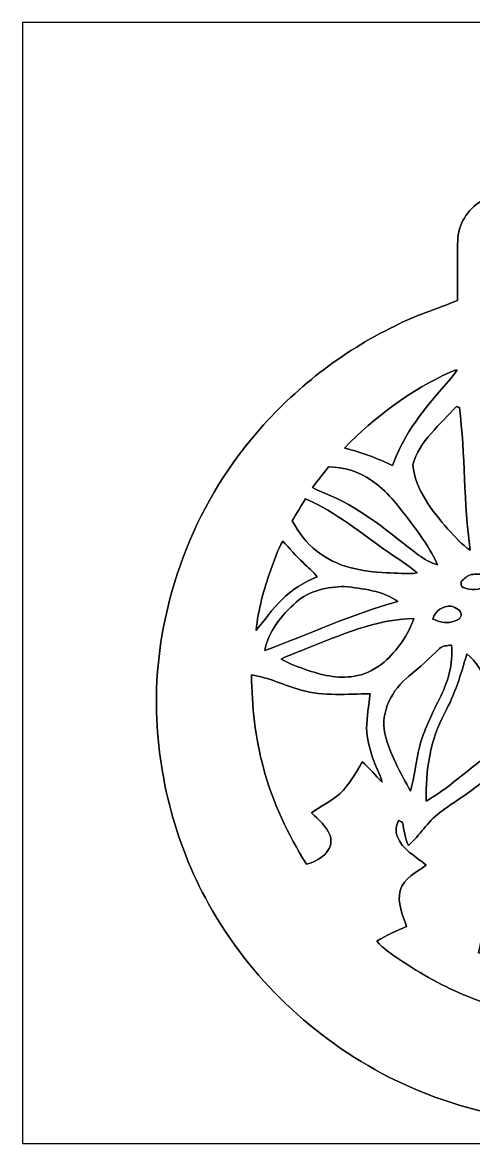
# Model space of a CAD drawing. Header units: centimetres. Extents: x -16.8 to 16.8, y -16.7 to 16.7.
# Drawn here: x -16.77 to -3.35, y -16.67 to 16.67 of the extents above; entities that cross this region are included whole.
import ezdxf

# ---------------------------------------------------------------- set-up
doc = ezdxf.new("R2010")
doc.units = ezdxf.units.CM
doc.header["$MEASUREMENT"] = 0
doc.layers.add('Layer 1', color=7, linetype='Continuous')

msp = doc.modelspace()

# ---------------------------------------------------------------- linework, layer by layer
at = {"layer": 'Layer 1', "color": 7}
for points, knots in [([(-16.77458, 16.66875), (-16.77458, 16.66875), (16.77458, 16.66875), (16.77458, 16.66875), (16.77458, 16.66875), (16.77458, 16.66875), (16.77458, -16.66875), (16.77458, -16.66875), (16.77458, -16.66875), (16.77458, -16.66875), (-16.77458, -16.66875), (-16.77458, -16.66875), (-16.77458, -16.66875), (-16.77458, -16.66875), (-16.77458, 16.66875), (-16.77458, 16.66875), (-16.77458, 16.66875), (-16.77458, 16.66875), (-16.77458, 16.66875), (-16.77458, 16.66875)], [0, 0, 0, 0, 0.16666667, 0.16666667, 0.16666667, 0.16666667, 0.33333333, 0.33333333, 0.33333333, 0.33333333, 0.5, 0.5, 0.5, 0.5, 0.66666667, 0.66666667, 0.66666667, 0.66666667, 1, 1, 1, 1]), ([(-0.34819, 15.66086), (-0.79304, 15.53281), (-1.08268, 15.12252), (-1.29364, 14.73553), (-1.29364, 14.73553), (-1.77694, 13.75269), (-1.89689, 12.64426), (-1.97132, 11.56582), (-1.97132, 11.56582), (-2.36467, 11.54642), (-2.78483, 11.58028), (-3.12914, 11.35098), (-3.12914, 11.35098), (-3.53378, 11.10862), (-3.8167, 10.65354), (-3.82094, 10.17729), (-3.82094, 10.17729), (-3.84316, 9.58674), (-3.82376, 8.99548), (-3.82517, 8.40458), (-3.82517, 8.40458), (-4.44782, 8.14529), (-5.09834, 7.95267), (-5.69807, 7.6387), (-5.69807, 7.6387), (-7.27287, 6.87881), (-8.6801, 5.78203), (-9.81357, 4.4517), (-9.81357, 4.4517), (-11.69353, 2.27965), (-12.75468, -0.57044), (-12.78961, -3.43958), (-12.78961, -3.43958), (-12.79208, -5.56084), (-12.27032, -7.68738), (-11.23315, -9.54088), (-11.23315, -9.54088), (-10.01854, -11.74609), (-8.10648, -13.5449), (-5.87022, -14.69002), (-5.87022, -14.69002), (-4.05059, -15.59913), (-2.02071, -16.10536), (0.01764, -16.07256), (0.01764, -16.07256), (2.37031, -16.08561), (4.72017, -15.43121), (6.731, -14.21095), (6.731, -14.21095), (8.73407, -12.9981), (10.39707, -11.21939), (11.45364, -9.12812), (11.45364, -9.12812), (12.52044, -7.0418), (12.9727, -4.64079), (12.71623, -2.31034), (12.71623, -2.31034), (12.49751, -0.10619), (11.66495, 2.03447), (10.33286, 3.80506), (10.33286, 3.80506), (8.93233, 5.67408), (7.01675, 7.16174), (4.84046, 8.01723), (4.84046, 8.01723), (4.50603, 8.15657), (4.15607, 8.25571), (3.82623, 8.40528), (3.82623, 8.40528), (3.80859, 9.08897), (3.8802, 9.77971), (3.78425, 10.45845), (3.78425, 10.45845), (3.63961, 11.18059), (2.87972, 11.64026), (2.16853, 11.56264), (2.16853, 11.56264), (1.94204, 11.48186), (1.90394, 11.72139), (1.88595, 11.86991), (1.88595, 11.86991), (1.78682, 12.91802), (1.58926, 13.99081), (1.04034, 14.90486), (1.04034, 14.90486), (0.75706, 15.37441), (0.24201, 15.83055), (-0.34819, 15.66086)], [0, 0, 0, 0, 0.04347826, 0.04347826, 0.04347826, 0.04347826, 0.08695652, 0.08695652, 0.08695652, 0.08695652, 0.13043478, 0.13043478, 0.13043478, 0.13043478, 0.17391304, 0.17391304, 0.17391304, 0.17391304, 0.2173913, 0.2173913, 0.2173913, 0.2173913, 0.26086957, 0.26086957, 0.26086957, 0.26086957, 0.30434783, 0.30434783, 0.30434783, 0.30434783, 0.34782609, 0.34782609, 0.34782609, 0.34782609, 0.39130435, 0.39130435, 0.39130435, 0.39130435, 0.43478261, 0.43478261, 0.43478261, 0.43478261, 0.47826087, 0.47826087, 0.47826087, 0.47826087, 0.52173913, 0.52173913, 0.52173913, 0.52173913, 0.56521739, 0.56521739, 0.56521739, 0.56521739, 0.60869565, 0.60869565, 0.60869565, 0.60869565, 0.65217391, 0.65217391, 0.65217391, 0.65217391, 0.69565217, 0.69565217, 0.69565217, 0.69565217, 0.73913043, 0.73913043, 0.73913043, 0.73913043, 0.7826087, 0.7826087, 0.7826087, 0.7826087, 0.82608696, 0.82608696, 0.82608696, 0.82608696, 0.86956522, 0.86956522, 0.86956522, 0.86956522, 0.91304348, 0.91304348, 0.91304348, 0.91304348, 1, 1, 1, 1]), ([(-4.04918, 6.27098), (-3.98074, 6.30026), (-3.90948, 6.32037), (-3.83787, 6.34048), (-3.83787, 6.34048), (-3.99133, 6.10094), (-4.19276, 5.89774), (-4.37833, 5.6836), (-4.37833, 5.6836), (-4.94065, 5.02391), (-5.47617, 4.31518), (-5.76509, 3.48933), (-5.76509, 3.48933), (-6.21947, 3.71757), (-6.69713, 3.88796), (-7.19032, 4.01179), (-7.19032, 4.01179), (-6.29073, 4.94665), (-5.22781, 5.72594), (-4.04918, 6.27098)], [0, 0, 0, 0, 0.16666667, 0.16666667, 0.16666667, 0.16666667, 0.33333333, 0.33333333, 0.33333333, 0.33333333, 0.5, 0.5, 0.5, 0.5, 0.66666667, 0.66666667, 0.66666667, 0.66666667, 1, 1, 1, 1]), ([(-5.16114, 3.50908), (-4.9657, 4.23298), (-4.33705, 4.70535), (-3.86362, 5.24581), (-3.86362, 5.24581), (-3.8414, 5.23946), (-3.79659, 5.22676), (-3.77437, 5.22076), (-3.77437, 5.22076), (-3.58881, 3.81071), (-3.65337, 2.38019), (-3.44805, 0.97226), (-3.44805, 0.97226), (-3.70558, 1.13983), (-3.90278, 1.38218), (-4.11198, 1.60302), (-4.11198, 1.60302), (-4.58999, 2.14912), (-5.07824, 2.76331), (-5.16114, 3.50908)], [0, 0, 0, 0, 0.16666667, 0.16666667, 0.16666667, 0.16666667, 0.33333333, 0.33333333, 0.33333333, 0.33333333, 0.5, 0.5, 0.5, 0.5, 0.66666667, 0.66666667, 0.66666667, 0.66666667, 1, 1, 1, 1]), ([(-7.6641, 3.45017), (-7.21466, 3.45158), (-6.76522, 3.3207), (-6.40045, 3.0547), (-6.40045, 3.0547), (-5.93019, 2.75414), (-5.59788, 2.29764), (-5.26168, 1.86337), (-5.26168, 1.86337), (-4.95547, 1.44286), (-4.63127, 1.02658), (-4.42489, 0.54469), (-4.42489, 0.54469), (-4.63268, 0.59619), (-4.81542, 0.71367), (-4.99075, 0.83185), (-4.99075, 0.83185), (-5.82507, 1.4665), (-6.62869, 2.17664), (-7.60095, 2.59503), (-7.60095, 2.59503), (-7.78122, 2.67723), (-7.96819, 2.74461), (-8.14317, 2.8381), (-8.14317, 2.8381), (-7.99077, 3.048), (-7.82814, 3.24979), (-7.6641, 3.45017)], [0, 0, 0, 0, 0.125, 0.125, 0.125, 0.125, 0.25, 0.25, 0.25, 0.25, 0.375, 0.375, 0.375, 0.375, 0.5, 0.5, 0.5, 0.5, 0.625, 0.625, 0.625, 0.625, 0.75, 0.75, 0.75, 0.75, 1, 1, 1, 1]), ([(-8.34708, 2.49978), (-7.43585, 2.11526), (-6.67949, 1.45838), (-5.87093, 0.90382), (-5.87093, 0.90382), (-5.59118, 0.70097), (-5.28285, 0.5334), (-5.02708, 0.2988), (-5.02708, 0.2988), (-5.33118, 0.25753), (-5.6388, 0.30163), (-5.94325, 0.30586), (-5.94325, 0.30586), (-6.66891, 0.3362), (-7.43726, 0.47308), (-8.0137, 0.94791), (-8.0137, 0.94791), (-8.3312, 1.17934), (-8.55557, 1.51059), (-8.7436, 1.85032), (-8.7436, 1.85032), (-8.61624, 2.06975), (-8.49348, 2.29235), (-8.34708, 2.49978)], [0, 0, 0, 0, 0.14285714, 0.14285714, 0.14285714, 0.14285714, 0.28571429, 0.28571429, 0.28571429, 0.28571429, 0.42857143, 0.42857143, 0.42857143, 0.42857143, 0.57142857, 0.57142857, 0.57142857, 0.57142857, 0.71428571, 0.71428571, 0.71428571, 0.71428571, 1, 1, 1, 1]), ([(-9.38706, 0.39511), (-9.27629, 0.68121), (-9.1881, 0.98002), (-9.02864, 1.2446), (-9.02864, 1.2446), (-8.82509, 1.03399), (-8.64235, 0.80328), (-8.42539, 0.60572), (-8.42539, 0.60572), (-8.28358, 0.46778), (-8.12518, 0.34466), (-8.00241, 0.18803), (-8.00241, 0.18803), (-8.3947, 0.02928), (-8.75912, -0.20073), (-9.05969, -0.50059), (-9.05969, -0.50059), (-9.34791, -0.77294), (-9.56557, -1.10702), (-9.82028, -1.40935), (-9.82028, -1.40935), (-9.76207, -0.79058), (-9.58815, -0.19015), (-9.38706, 0.39511)], [0, 0, 0, 0, 0.14285714, 0.14285714, 0.14285714, 0.14285714, 0.28571429, 0.28571429, 0.28571429, 0.28571429, 0.42857143, 0.42857143, 0.42857143, 0.42857143, 0.57142857, 0.57142857, 0.57142857, 0.57142857, 0.71428571, 0.71428571, 0.71428571, 0.71428571, 1, 1, 1, 1]), ([(-3.42441, 0.24871), (-3.29318, 0.26106), (-3.12208, 0.29986), (-3.01554, 0.19509), (-3.01554, 0.19509), (-2.93723, 0.13406), (-2.86526, 0.00917), (-2.96192, -0.07091), (-2.96192, -0.07091), (-3.15524, -0.2159), (-3.44311, -0.23601), (-3.65866, -0.12947), (-3.65866, -0.12947), (-3.73098, -0.10054), (-3.73133, -0.02117), (-3.71687, 0.0441), (-3.71687, 0.0441), (-3.63467, 0.12912), (-3.5433, 0.22013), (-3.42441, 0.24871)], [0, 0, 0, 0, 0.16666667, 0.16666667, 0.16666667, 0.16666667, 0.33333333, 0.33333333, 0.33333333, 0.33333333, 0.5, 0.5, 0.5, 0.5, 0.66666667, 0.66666667, 0.66666667, 0.66666667, 1, 1, 1, 1]), ([(-8.63388, -0.57326), (-8.24089, -0.22437), (-7.7029, -0.11007), (-7.19102, -0.10266), (-7.19102, -0.10266), (-6.65198, -0.16581), (-6.05861, -0.22719), (-5.60211, -0.55033), (-5.60211, -0.55033), (-6.96313, -0.91793), (-8.24089, -1.52294), (-9.56028, -2.00731), (-9.56028, -2.00731), (-9.45409, -1.42946), (-9.06039, -0.95568), (-8.63388, -0.57326)], [0, 0, 0, 0, 0.2, 0.2, 0.2, 0.2, 0.4, 0.4, 0.4, 0.4, 0.6, 0.6, 0.6, 0.6, 1, 1, 1, 1]), ([(-4.56636, -1.07139), (-4.49862, -0.83009), (-4.26085, -0.66569), (-4.00897, -0.69144), (-4.00897, -0.69144), (-3.89431, -0.73942), (-3.69923, -0.80716), (-3.72322, -0.96626), (-3.72322, -0.96626), (-3.74191, -1.09608), (-3.89784, -1.13101), (-4.00262, -1.15006), (-4.00262, -1.15006), (-4.19559, -1.22132), (-4.38679, -1.13453), (-4.56636, -1.07139)], [0, 0, 0, 0, 0.2, 0.2, 0.2, 0.2, 0.4, 0.4, 0.4, 0.4, 0.6, 0.6, 0.6, 0.6, 1, 1, 1, 1]), ([(-8.36789, -1.96779), (-7.32226, -1.55434), (-6.26851, -1.07915), (-5.1248, -1.05128), (-5.1248, -1.05128), (-5.29308, -1.55434), (-5.62293, -1.9939), (-6.00922, -2.35126), (-6.00922, -2.35126), (-6.24417, -2.53436), (-6.5091, -2.69663), (-6.80508, -2.75378), (-6.80508, -2.75378), (-7.29791, -2.8642), (-7.80697, -2.76119), (-8.27476, -2.59715), (-8.27476, -2.59715), (-8.54639, -2.5019), (-8.82438, -2.41476), (-9.07098, -2.26342), (-9.07098, -2.26342), (-8.84661, -2.14242), (-8.60284, -2.06516), (-8.36789, -1.96779)], [0, 0, 0, 0, 0.14285714, 0.14285714, 0.14285714, 0.14285714, 0.28571429, 0.28571429, 0.28571429, 0.28571429, 0.42857143, 0.42857143, 0.42857143, 0.42857143, 0.57142857, 0.57142857, 0.57142857, 0.57142857, 0.71428571, 0.71428571, 0.71428571, 0.71428571, 1, 1, 1, 1]), ([(-4.36421, -1.94804), (-4.27284, -1.8542), (-4.13173, -1.87008), (-4.01179, -1.84573), (-4.01179, -1.84573), (-3.94935, -2.41088), (-4.12044, -2.96298), (-4.37303, -3.46075), (-4.37303, -3.46075), (-4.60657, -3.91724), (-4.826, -4.38467), (-4.96394, -4.88033), (-4.96394, -4.88033), (-5.05989, -5.31424), (-5.1054, -5.75839), (-5.2264, -6.18772), (-5.2264, -6.18772), (-5.53014, -5.64197), (-5.84588, -5.0867), (-5.98876, -4.47322), (-5.98876, -4.47322), (-6.13093, -3.81635), (-5.77003, -3.17394), (-5.2765, -2.76719), (-5.2765, -2.76719), (-4.95371, -2.51566), (-4.65984, -2.23026), (-4.36421, -1.94804)], [0, 0, 0, 0, 0.125, 0.125, 0.125, 0.125, 0.25, 0.25, 0.25, 0.25, 0.375, 0.375, 0.375, 0.375, 0.5, 0.5, 0.5, 0.5, 0.625, 0.625, 0.625, 0.625, 0.75, 0.75, 0.75, 0.75, 1, 1, 1, 1]), ([(-3.55388, -2.10996), (-3.26461, -2.3301), (-3.08963, -2.65994), (-2.9658, -2.99438), (-2.9658, -2.99438), (-2.79647, -3.37714), (-2.74179, -3.80048), (-2.73897, -4.21605), (-2.73897, -4.21605), (-2.72591, -4.68207), (-2.9404, -5.15303), (-3.31999, -5.4296), (-3.31999, -5.4296), (-3.7906, -5.79332), (-4.24004, -6.19301), (-4.7625, -6.483), (-4.7625, -6.483), (-4.77873, -5.58765), (-4.64361, -4.66055), (-4.20934, -3.86539), (-4.20934, -3.86539), (-3.90984, -3.3147), (-3.72181, -2.7111), (-3.55388, -2.10996)], [0, 0, 0, 0, 0.14285714, 0.14285714, 0.14285714, 0.14285714, 0.28571429, 0.28571429, 0.28571429, 0.28571429, 0.42857143, 0.42857143, 0.42857143, 0.42857143, 0.57142857, 0.57142857, 0.57142857, 0.57142857, 0.71428571, 0.71428571, 0.71428571, 0.71428571, 1, 1, 1, 1]), ([(-9.95927, -2.73121), (-9.44598, -2.80952), (-8.97714, -3.04447), (-8.48219, -3.18805), (-8.48219, -3.18805), (-7.81368, -3.37573), (-7.11376, -3.2953), (-6.43008, -3.29741), (-6.43008, -3.29741), (-6.46465, -3.63855), (-6.53027, -3.97686), (-6.53486, -4.32047), (-6.53486, -4.32047), (-6.52709, -4.61927), (-6.44666, -4.90961), (-6.35529, -5.19218), (-6.35529, -5.19218), (-6.27839, -5.44124), (-6.1281, -5.66173), (-6.07342, -5.91891), (-6.07342, -5.91891), (-6.27909, -5.72911), (-6.44419, -5.4991), (-6.6615, -5.32201), (-6.6615, -5.32201), (-6.85835, -5.64938), (-7.04991, -5.98805), (-7.32014, -6.26181), (-7.32014, -6.26181), (-7.58261, -6.48688), (-7.89552, -6.64069), (-8.17668, -6.83895), (-8.17668, -6.83895), (-7.96184, -7.03227), (-7.72089, -7.23159), (-7.61965, -7.51205), (-7.61965, -7.51205), (-7.48065, -7.96678), (-7.95091, -8.26982), (-8.3252, -8.36471), (-8.3252, -8.36471), (-8.87166, -7.47324), (-9.33697, -6.52427), (-9.60049, -5.50862), (-9.60049, -5.50862), (-9.84603, -4.60516), (-9.94798, -3.66607), (-9.95927, -2.73121)], [0, 0, 0, 0, 0.07692308, 0.07692308, 0.07692308, 0.07692308, 0.15384615, 0.15384615, 0.15384615, 0.15384615, 0.23076923, 0.23076923, 0.23076923, 0.23076923, 0.30769231, 0.30769231, 0.30769231, 0.30769231, 0.38461538, 0.38461538, 0.38461538, 0.38461538, 0.46153846, 0.46153846, 0.46153846, 0.46153846, 0.53846154, 0.53846154, 0.53846154, 0.53846154, 0.61538462, 0.61538462, 0.61538462, 0.61538462, 0.69230769, 0.69230769, 0.69230769, 0.69230769, 0.76923077, 0.76923077, 0.76923077, 0.76923077, 0.84615385, 0.84615385, 0.84615385, 0.84615385, 1, 1, 1, 1]), ([(-2.54388, -5.25145), (-2.49308, -5.18619), (-2.40771, -5.0867), (-2.32586, -5.18478), (-2.32586, -5.18478), (-1.63336, -5.69948), (-0.90664, -6.16691), (-0.16616, -6.60894), (-0.16616, -6.60894), (-0.60219, -6.69996), (-1.00259, -6.47488), (-1.41746, -6.38457), (-1.41746, -6.38457), (-1.48026, -6.852), (-1.3522, -7.33884), (-1.51694, -7.79357), (-1.51694, -7.79357), (-1.58609, -7.95655), (-1.67111, -8.12976), (-1.82598, -8.22784), (-1.82598, -8.22784), (-2.13678, -8.43421), (-2.52871, -8.39541), (-2.88396, -8.40775), (-2.88396, -8.40775), (-2.95346, -8.90588), (-2.93053, -9.41176), (-2.99685, -9.91059), (-2.99685, -9.91059), (-3.02754, -10.27994), (-3.13514, -10.63625), (-3.20111, -10.99961), (-3.20111, -10.99961), (-2.59398, -10.99961), (-1.98296, -10.79182), (-1.37866, -10.93399), (-1.37866, -10.93399), (-0.96591, -11.00561), (-0.59408, -11.21092), (-0.19332, -11.32522), (-0.19332, -11.32522), (-0.16157, -10.92659), (-0.18768, -10.48597), (0.05821, -10.14518), (0.05821, -10.14518), (0.25329, -9.82557), (0.67839, -9.75289), (1.01529, -9.85238), (1.01529, -9.85238), (1.30069, -9.94198), (1.56951, -10.07745), (1.85773, -10.16), (1.85773, -10.16), (1.90006, -9.7663), (1.88207, -9.36025), (1.99602, -8.97784), (1.99602, -8.97784), (2.22814, -8.45608), (3.0226, -8.35519), (3.39831, -8.77252), (3.39831, -8.77252), (3.55988, -8.92175), (3.54824, -9.16517), (3.54506, -9.3659), (3.54506, -9.3659), (3.52813, -9.54299), (3.37361, -9.66505), (3.25614, -9.78217), (3.25614, -9.78217), (3.01696, -9.98114), (2.73473, -10.12155), (2.45816, -10.26089), (2.45816, -10.26089), (2.4571, -10.28241), (2.45533, -10.32581), (2.45463, -10.34732), (2.45463, -10.34732), (2.84868, -10.6112), (3.308, -10.84968), (3.51367, -11.30476), (3.51367, -11.30476), (3.71687, -11.6907), (3.5941, -12.15919), (3.37256, -12.50915), (3.37256, -12.50915), (3.30588, -12.70106), (3.0734, -12.70353), (2.91289, -12.7568), (2.91289, -12.7568), (0.79058, -13.25351), (-1.48802, -13.12439), (-3.5112, -12.29607), (-3.5112, -12.29607), (-4.23192, -12.01032), (-4.91031, -11.62791), (-5.55378, -11.19787), (-5.55378, -11.19787), (-5.78767, -11.02713), (-6.03885, -10.87085), (-6.23217, -10.65248), (-6.23217, -10.65248), (-5.94995, -10.47679), (-5.64762, -10.33992), (-5.34211, -10.21151), (-5.34211, -10.21151), (-5.47123, -9.87143), (-5.61799, -9.51089), (-5.53967, -9.13941), (-5.53967, -9.13941), (-5.42749, -8.7697), (-5.04402, -8.60425), (-4.76144, -8.38694), (-4.76144, -8.38694), (-5.07048, -8.12553), (-5.48358, -7.93432), (-5.62328, -7.52722), (-5.62328, -7.52722), (-5.68572, -7.3727), (-5.65256, -7.20266), (-5.57636, -7.0612), (-5.57636, -7.0612), (-5.53932, -7.08025), (-5.50228, -7.09965), (-5.46488, -7.11941), (-5.46488, -7.11941), (-5.42466, -7.35189), (-5.39327, -7.59107), (-5.2899, -7.80662), (-5.2899, -7.80662), (-4.94912, -7.50782), (-4.72017, -7.10106), (-4.35716, -6.8259), (-4.35716, -6.8259), (-3.96169, -6.52392), (-3.52319, -6.28156), (-3.14431, -5.95736), (-3.14431, -5.95736), (-2.90865, -5.75486), (-2.72803, -5.49875), (-2.54388, -5.25145)], [0, 0, 0, 0, 0.02777778, 0.02777778, 0.02777778, 0.02777778, 0.05555556, 0.05555556, 0.05555556, 0.05555556, 0.08333333, 0.08333333, 0.08333333, 0.08333333, 0.11111111, 0.11111111, 0.11111111, 0.11111111, 0.13888889, 0.13888889, 0.13888889, 0.13888889, 0.16666667, 0.16666667, 0.16666667, 0.16666667, 0.19444444, 0.19444444, 0.19444444, 0.19444444, 0.22222222, 0.22222222, 0.22222222, 0.22222222, 0.25, 0.25, 0.25, 0.25, 0.27777778, 0.27777778, 0.27777778, 0.27777778, 0.30555556, 0.30555556, 0.30555556, 0.30555556, 0.33333333, 0.33333333, 0.33333333, 0.33333333, 0.36111111, 0.36111111, 0.36111111, 0.36111111, 0.38888889, 0.38888889, 0.38888889, 0.38888889, 0.41666667, 0.41666667, 0.41666667, 0.41666667, 0.44444444, 0.44444444, 0.44444444, 0.44444444, 0.47222222, 0.47222222, 0.47222222, 0.47222222, 0.5, 0.5, 0.5, 0.5, 0.52777778, 0.52777778, 0.52777778, 0.52777778, 0.55555556, 0.55555556, 0.55555556, 0.55555556, 0.58333333, 0.58333333, 0.58333333, 0.58333333, 0.61111111, 0.61111111, 0.61111111, 0.61111111, 0.63888889, 0.63888889, 0.63888889, 0.63888889, 0.66666667, 0.66666667, 0.66666667, 0.66666667, 0.69444444, 0.69444444, 0.69444444, 0.69444444, 0.72222222, 0.72222222, 0.72222222, 0.72222222, 0.75, 0.75, 0.75, 0.75, 0.77777778, 0.77777778, 0.77777778, 0.77777778, 0.80555556, 0.80555556, 0.80555556, 0.80555556, 0.83333333, 0.83333333, 0.83333333, 0.83333333, 0.86111111, 0.86111111, 0.86111111, 0.86111111, 0.88888889, 0.88888889, 0.88888889, 0.88888889, 0.91666667, 0.91666667, 0.91666667, 0.91666667, 0.94444444, 0.94444444, 0.94444444, 0.94444444, 1, 1, 1, 1])]:
    msp.add_open_spline(points, degree=3, knots=knots, dxfattribs=at)
at = {"layer": 'Layer 1', "color": 251}
for points, knots in [([(-0.34819, 15.66086), (0.24201, 15.83055), (0.75706, 15.37441), (1.04034, 14.90486), (1.04034, 14.90486), (1.58926, 13.99081), (1.78682, 12.91802), (1.88595, 11.86991), (1.88595, 11.86991), (1.90394, 11.72139), (1.94204, 11.48186), (2.16853, 11.56264), (2.16853, 11.56264), (2.87972, 11.64026), (3.63961, 11.18059), (3.78425, 10.45845), (3.78425, 10.45845), (3.8802, 9.77971), (3.80859, 9.08897), (3.82623, 8.40528), (3.82623, 8.40528), (4.15607, 8.25571), (4.50603, 8.15657), (4.84046, 8.01723), (4.84046, 8.01723), (7.01675, 7.16174), (8.93233, 5.67408), (10.33286, 3.80506), (10.33286, 3.80506), (11.66495, 2.03447), (12.49751, -0.10619), (12.71623, -2.31034), (12.71623, -2.31034), (12.9727, -4.64079), (12.52044, -7.0418), (11.45364, -9.12812), (11.45364, -9.12812), (10.39707, -11.21939), (8.73407, -12.9981), (6.731, -14.21095), (6.731, -14.21095), (4.72017, -15.43121), (2.37031, -16.08561), (0.01764, -16.07256), (0.01764, -16.07256), (-2.02071, -16.10536), (-4.05059, -15.59913), (-5.87022, -14.69002), (-5.87022, -14.69002), (-8.10648, -13.5449), (-10.01854, -11.74609), (-11.23315, -9.54088), (-11.23315, -9.54088), (-12.27032, -7.68738), (-12.79208, -5.56084), (-12.78961, -3.43958), (-12.78961, -3.43958), (-12.75468, -0.57044), (-11.69353, 2.27965), (-9.81357, 4.4517), (-9.81357, 4.4517), (-8.6801, 5.78203), (-7.27287, 6.87881), (-5.69807, 7.6387), (-5.69807, 7.6387), (-5.09834, 7.95267), (-4.44782, 8.14529), (-3.82517, 8.40458), (-3.82517, 8.40458), (-3.82376, 8.99548), (-3.84316, 9.58674), (-3.82094, 10.17729), (-3.82094, 10.17729), (-3.8167, 10.65354), (-3.53378, 11.10862), (-3.12914, 11.35098), (-3.12914, 11.35098), (-2.78483, 11.58028), (-2.36467, 11.54642), (-1.97132, 11.56582), (-1.97132, 11.56582), (-1.89689, 12.64426), (-1.77694, 13.75269), (-1.29364, 14.73553), (-1.29364, 14.73553), (-1.08268, 15.12252), (-0.79304, 15.53281), (-0.34819, 15.66086), (-0.34819, 15.66086), (-0.34819, 15.66086), (-0.34819, 15.66086), (-0.34819, 15.66086)], [0, 0, 0, 0, 0.04166667, 0.04166667, 0.04166667, 0.04166667, 0.08333333, 0.08333333, 0.08333333, 0.08333333, 0.125, 0.125, 0.125, 0.125, 0.16666667, 0.16666667, 0.16666667, 0.16666667, 0.20833333, 0.20833333, 0.20833333, 0.20833333, 0.25, 0.25, 0.25, 0.25, 0.29166667, 0.29166667, 0.29166667, 0.29166667, 0.33333333, 0.33333333, 0.33333333, 0.33333333, 0.375, 0.375, 0.375, 0.375, 0.41666667, 0.41666667, 0.41666667, 0.41666667, 0.45833333, 0.45833333, 0.45833333, 0.45833333, 0.5, 0.5, 0.5, 0.5, 0.54166667, 0.54166667, 0.54166667, 0.54166667, 0.58333333, 0.58333333, 0.58333333, 0.58333333, 0.625, 0.625, 0.625, 0.625, 0.66666667, 0.66666667, 0.66666667, 0.66666667, 0.70833333, 0.70833333, 0.70833333, 0.70833333, 0.75, 0.75, 0.75, 0.75, 0.79166667, 0.79166667, 0.79166667, 0.79166667, 0.83333333, 0.83333333, 0.83333333, 0.83333333, 0.875, 0.875, 0.875, 0.875, 0.91666667, 0.91666667, 0.91666667, 0.91666667, 1, 1, 1, 1]), ([(-4.04918, 6.27098), (-5.22781, 5.72594), (-6.29073, 4.94665), (-7.19032, 4.01179), (-7.19032, 4.01179), (-6.69713, 3.88796), (-6.21947, 3.71757), (-5.76509, 3.48933), (-5.76509, 3.48933), (-5.47617, 4.31518), (-4.94065, 5.02391), (-4.37833, 5.6836), (-4.37833, 5.6836), (-4.19276, 5.89774), (-3.99133, 6.10094), (-3.83787, 6.34048), (-3.83787, 6.34048), (-3.90948, 6.32037), (-3.98074, 6.30026), (-4.04918, 6.27098), (-4.04918, 6.27098), (-4.04918, 6.27098), (-4.04918, 6.27098), (-4.04918, 6.27098)], [0, 0, 0, 0, 0.14285714, 0.14285714, 0.14285714, 0.14285714, 0.28571429, 0.28571429, 0.28571429, 0.28571429, 0.42857143, 0.42857143, 0.42857143, 0.42857143, 0.57142857, 0.57142857, 0.57142857, 0.57142857, 0.71428571, 0.71428571, 0.71428571, 0.71428571, 1, 1, 1, 1]), ([(-5.16114, 3.50908), (-5.07824, 2.76331), (-4.58999, 2.14912), (-4.11198, 1.60302), (-4.11198, 1.60302), (-3.90278, 1.38218), (-3.70558, 1.13983), (-3.44805, 0.97226), (-3.44805, 0.97226), (-3.65337, 2.38019), (-3.58881, 3.81071), (-3.77437, 5.22076), (-3.77437, 5.22076), (-3.79659, 5.22676), (-3.8414, 5.23946), (-3.86362, 5.24581), (-3.86362, 5.24581), (-4.33705, 4.70535), (-4.9657, 4.23298), (-5.16114, 3.50908), (-5.16114, 3.50908), (-5.16114, 3.50908), (-5.16114, 3.50908), (-5.16114, 3.50908)], [0, 0, 0, 0, 0.14285714, 0.14285714, 0.14285714, 0.14285714, 0.28571429, 0.28571429, 0.28571429, 0.28571429, 0.42857143, 0.42857143, 0.42857143, 0.42857143, 0.57142857, 0.57142857, 0.57142857, 0.57142857, 0.71428571, 0.71428571, 0.71428571, 0.71428571, 1, 1, 1, 1]), ([(-7.6641, 3.45017), (-7.82814, 3.24979), (-7.99077, 3.048), (-8.14317, 2.8381), (-8.14317, 2.8381), (-7.96819, 2.74461), (-7.78122, 2.67723), (-7.60095, 2.59503), (-7.60095, 2.59503), (-6.62869, 2.17664), (-5.82507, 1.4665), (-4.99075, 0.83185), (-4.99075, 0.83185), (-4.81542, 0.71367), (-4.63268, 0.59619), (-4.42489, 0.54469), (-4.42489, 0.54469), (-4.63127, 1.02658), (-4.95547, 1.44286), (-5.26168, 1.86337), (-5.26168, 1.86337), (-5.59788, 2.29764), (-5.93019, 2.75414), (-6.40045, 3.0547), (-6.40045, 3.0547), (-6.76522, 3.3207), (-7.21466, 3.45158), (-7.6641, 3.45017), (-7.6641, 3.45017), (-7.6641, 3.45017), (-7.6641, 3.45017), (-7.6641, 3.45017)], [0, 0, 0, 0, 0.11111111, 0.11111111, 0.11111111, 0.11111111, 0.22222222, 0.22222222, 0.22222222, 0.22222222, 0.33333333, 0.33333333, 0.33333333, 0.33333333, 0.44444444, 0.44444444, 0.44444444, 0.44444444, 0.55555556, 0.55555556, 0.55555556, 0.55555556, 0.66666667, 0.66666667, 0.66666667, 0.66666667, 0.77777778, 0.77777778, 0.77777778, 0.77777778, 1, 1, 1, 1]), ([(-8.34708, 2.49978), (-8.49348, 2.29235), (-8.61624, 2.06975), (-8.7436, 1.85032), (-8.7436, 1.85032), (-8.55557, 1.51059), (-8.3312, 1.17934), (-8.0137, 0.94791), (-8.0137, 0.94791), (-7.43726, 0.47308), (-6.66891, 0.3362), (-5.94325, 0.30586), (-5.94325, 0.30586), (-5.6388, 0.30163), (-5.33118, 0.25753), (-5.02708, 0.2988), (-5.02708, 0.2988), (-5.28285, 0.5334), (-5.59118, 0.70097), (-5.87093, 0.90382), (-5.87093, 0.90382), (-6.67949, 1.45838), (-7.43585, 2.11526), (-8.34708, 2.49978), (-8.34708, 2.49978), (-8.34708, 2.49978), (-8.34708, 2.49978), (-8.34708, 2.49978)], [0, 0, 0, 0, 0.125, 0.125, 0.125, 0.125, 0.25, 0.25, 0.25, 0.25, 0.375, 0.375, 0.375, 0.375, 0.5, 0.5, 0.5, 0.5, 0.625, 0.625, 0.625, 0.625, 0.75, 0.75, 0.75, 0.75, 1, 1, 1, 1]), ([(-9.38706, 0.39511), (-9.58815, -0.19015), (-9.76207, -0.79058), (-9.82028, -1.40935), (-9.82028, -1.40935), (-9.56557, -1.10702), (-9.34791, -0.77294), (-9.05969, -0.50059), (-9.05969, -0.50059), (-8.75912, -0.20073), (-8.3947, 0.02928), (-8.00241, 0.18803), (-8.00241, 0.18803), (-8.12518, 0.34466), (-8.28358, 0.46778), (-8.42539, 0.60572), (-8.42539, 0.60572), (-8.64235, 0.80328), (-8.82509, 1.03399), (-9.02864, 1.2446), (-9.02864, 1.2446), (-9.1881, 0.98002), (-9.27629, 0.68121), (-9.38706, 0.39511), (-9.38706, 0.39511), (-9.38706, 0.39511), (-9.38706, 0.39511), (-9.38706, 0.39511)], [0, 0, 0, 0, 0.125, 0.125, 0.125, 0.125, 0.25, 0.25, 0.25, 0.25, 0.375, 0.375, 0.375, 0.375, 0.5, 0.5, 0.5, 0.5, 0.625, 0.625, 0.625, 0.625, 0.75, 0.75, 0.75, 0.75, 1, 1, 1, 1]), ([(-3.42441, 0.24871), (-3.5433, 0.22013), (-3.63467, 0.12912), (-3.71687, 0.0441), (-3.71687, 0.0441), (-3.73133, -0.02117), (-3.73098, -0.10054), (-3.65866, -0.12947), (-3.65866, -0.12947), (-3.44311, -0.23601), (-3.15524, -0.2159), (-2.96192, -0.07091), (-2.96192, -0.07091), (-2.86526, 0.00917), (-2.93723, 0.13406), (-3.01554, 0.19509), (-3.01554, 0.19509), (-3.12208, 0.29986), (-3.29318, 0.26106), (-3.42441, 0.24871), (-3.42441, 0.24871), (-3.42441, 0.24871), (-3.42441, 0.24871), (-3.42441, 0.24871)], [0, 0, 0, 0, 0.14285714, 0.14285714, 0.14285714, 0.14285714, 0.28571429, 0.28571429, 0.28571429, 0.28571429, 0.42857143, 0.42857143, 0.42857143, 0.42857143, 0.57142857, 0.57142857, 0.57142857, 0.57142857, 0.71428571, 0.71428571, 0.71428571, 0.71428571, 1, 1, 1, 1]), ([(-8.63388, -0.57326), (-9.06039, -0.95568), (-9.45409, -1.42946), (-9.56028, -2.00731), (-9.56028, -2.00731), (-8.24089, -1.52294), (-6.96313, -0.91793), (-5.60211, -0.55033), (-5.60211, -0.55033), (-6.05861, -0.22719), (-6.65198, -0.16581), (-7.19102, -0.10266), (-7.19102, -0.10266), (-7.7029, -0.11007), (-8.24089, -0.22437), (-8.63388, -0.57326), (-8.63388, -0.57326), (-8.63388, -0.57326), (-8.63388, -0.57326), (-8.63388, -0.57326)], [0, 0, 0, 0, 0.16666667, 0.16666667, 0.16666667, 0.16666667, 0.33333333, 0.33333333, 0.33333333, 0.33333333, 0.5, 0.5, 0.5, 0.5, 0.66666667, 0.66666667, 0.66666667, 0.66666667, 1, 1, 1, 1]), ([(-4.56636, -1.07139), (-4.38679, -1.13453), (-4.19559, -1.22132), (-4.00262, -1.15006), (-4.00262, -1.15006), (-3.89784, -1.13101), (-3.74191, -1.09608), (-3.72322, -0.96626), (-3.72322, -0.96626), (-3.69923, -0.80716), (-3.89431, -0.73942), (-4.00897, -0.69144), (-4.00897, -0.69144), (-4.26085, -0.66569), (-4.49862, -0.83009), (-4.56636, -1.07139), (-4.56636, -1.07139), (-4.56636, -1.07139), (-4.56636, -1.07139), (-4.56636, -1.07139)], [0, 0, 0, 0, 0.16666667, 0.16666667, 0.16666667, 0.16666667, 0.33333333, 0.33333333, 0.33333333, 0.33333333, 0.5, 0.5, 0.5, 0.5, 0.66666667, 0.66666667, 0.66666667, 0.66666667, 1, 1, 1, 1]), ([(-8.36789, -1.96779), (-8.60284, -2.06516), (-8.84661, -2.14242), (-9.07098, -2.26342), (-9.07098, -2.26342), (-8.82438, -2.41476), (-8.54639, -2.5019), (-8.27476, -2.59715), (-8.27476, -2.59715), (-7.80697, -2.76119), (-7.29791, -2.8642), (-6.80508, -2.75378), (-6.80508, -2.75378), (-6.5091, -2.69663), (-6.24417, -2.53436), (-6.00922, -2.35126), (-6.00922, -2.35126), (-5.62293, -1.9939), (-5.29308, -1.55434), (-5.1248, -1.05128), (-5.1248, -1.05128), (-6.26851, -1.07915), (-7.32226, -1.55434), (-8.36789, -1.96779), (-8.36789, -1.96779), (-8.36789, -1.96779), (-8.36789, -1.96779), (-8.36789, -1.96779)], [0, 0, 0, 0, 0.125, 0.125, 0.125, 0.125, 0.25, 0.25, 0.25, 0.25, 0.375, 0.375, 0.375, 0.375, 0.5, 0.5, 0.5, 0.5, 0.625, 0.625, 0.625, 0.625, 0.75, 0.75, 0.75, 0.75, 1, 1, 1, 1]), ([(-4.36421, -1.94804), (-4.65984, -2.23026), (-4.95371, -2.51566), (-5.2765, -2.76719), (-5.2765, -2.76719), (-5.77003, -3.17394), (-6.13093, -3.81635), (-5.98876, -4.47322), (-5.98876, -4.47322), (-5.84588, -5.0867), (-5.53014, -5.64197), (-5.2264, -6.18772), (-5.2264, -6.18772), (-5.1054, -5.75839), (-5.05989, -5.31424), (-4.96394, -4.88033), (-4.96394, -4.88033), (-4.826, -4.38467), (-4.60657, -3.91724), (-4.37303, -3.46075), (-4.37303, -3.46075), (-4.12044, -2.96298), (-3.94935, -2.41088), (-4.01179, -1.84573), (-4.01179, -1.84573), (-4.13173, -1.87008), (-4.27284, -1.8542), (-4.36421, -1.94804), (-4.36421, -1.94804), (-4.36421, -1.94804), (-4.36421, -1.94804), (-4.36421, -1.94804)], [0, 0, 0, 0, 0.11111111, 0.11111111, 0.11111111, 0.11111111, 0.22222222, 0.22222222, 0.22222222, 0.22222222, 0.33333333, 0.33333333, 0.33333333, 0.33333333, 0.44444444, 0.44444444, 0.44444444, 0.44444444, 0.55555556, 0.55555556, 0.55555556, 0.55555556, 0.66666667, 0.66666667, 0.66666667, 0.66666667, 0.77777778, 0.77777778, 0.77777778, 0.77777778, 1, 1, 1, 1]), ([(-3.55388, -2.10996), (-3.72181, -2.7111), (-3.90984, -3.3147), (-4.20934, -3.86539), (-4.20934, -3.86539), (-4.64361, -4.66055), (-4.77873, -5.58765), (-4.7625, -6.483), (-4.7625, -6.483), (-4.24004, -6.19301), (-3.7906, -5.79332), (-3.31999, -5.4296), (-3.31999, -5.4296), (-2.9404, -5.15303), (-2.72591, -4.68207), (-2.73897, -4.21605), (-2.73897, -4.21605), (-2.74179, -3.80048), (-2.79647, -3.37714), (-2.9658, -2.99438), (-2.9658, -2.99438), (-3.08963, -2.65994), (-3.26461, -2.3301), (-3.55388, -2.10996), (-3.55388, -2.10996), (-3.55388, -2.10996), (-3.55388, -2.10996), (-3.55388, -2.10996)], [0, 0, 0, 0, 0.125, 0.125, 0.125, 0.125, 0.25, 0.25, 0.25, 0.25, 0.375, 0.375, 0.375, 0.375, 0.5, 0.5, 0.5, 0.5, 0.625, 0.625, 0.625, 0.625, 0.75, 0.75, 0.75, 0.75, 1, 1, 1, 1]), ([(-9.95927, -2.73121), (-9.94798, -3.66607), (-9.84603, -4.60516), (-9.60049, -5.50862), (-9.60049, -5.50862), (-9.33697, -6.52427), (-8.87166, -7.47324), (-8.3252, -8.36471), (-8.3252, -8.36471), (-7.95091, -8.26982), (-7.48065, -7.96678), (-7.61965, -7.51205), (-7.61965, -7.51205), (-7.72089, -7.23159), (-7.96184, -7.03227), (-8.17668, -6.83895), (-8.17668, -6.83895), (-7.89552, -6.64069), (-7.58261, -6.48688), (-7.32014, -6.26181), (-7.32014, -6.26181), (-7.04991, -5.98805), (-6.85835, -5.64938), (-6.6615, -5.32201), (-6.6615, -5.32201), (-6.44419, -5.4991), (-6.27909, -5.72911), (-6.07342, -5.91891), (-6.07342, -5.91891), (-6.1281, -5.66173), (-6.27839, -5.44124), (-6.35529, -5.19218), (-6.35529, -5.19218), (-6.44666, -4.90961), (-6.52709, -4.61927), (-6.53486, -4.32047), (-6.53486, -4.32047), (-6.53027, -3.97686), (-6.46465, -3.63855), (-6.43008, -3.29741), (-6.43008, -3.29741), (-7.11376, -3.2953), (-7.81368, -3.37573), (-8.48219, -3.18805), (-8.48219, -3.18805), (-8.97714, -3.04447), (-9.44598, -2.80952), (-9.95927, -2.73121), (-9.95927, -2.73121), (-9.95927, -2.73121), (-9.95927, -2.73121), (-9.95927, -2.73121)], [0, 0, 0, 0, 0.07142857, 0.07142857, 0.07142857, 0.07142857, 0.14285714, 0.14285714, 0.14285714, 0.14285714, 0.21428571, 0.21428571, 0.21428571, 0.21428571, 0.28571429, 0.28571429, 0.28571429, 0.28571429, 0.35714286, 0.35714286, 0.35714286, 0.35714286, 0.42857143, 0.42857143, 0.42857143, 0.42857143, 0.5, 0.5, 0.5, 0.5, 0.57142857, 0.57142857, 0.57142857, 0.57142857, 0.64285714, 0.64285714, 0.64285714, 0.64285714, 0.71428571, 0.71428571, 0.71428571, 0.71428571, 0.78571429, 0.78571429, 0.78571429, 0.78571429, 0.85714286, 0.85714286, 0.85714286, 0.85714286, 1, 1, 1, 1]), ([(-2.54388, -5.25145), (-2.72803, -5.49875), (-2.90865, -5.75486), (-3.14431, -5.95736), (-3.14431, -5.95736), (-3.52319, -6.28156), (-3.96169, -6.52392), (-4.35716, -6.8259), (-4.35716, -6.8259), (-4.72017, -7.10106), (-4.94912, -7.50782), (-5.2899, -7.80662), (-5.2899, -7.80662), (-5.39327, -7.59107), (-5.42466, -7.35189), (-5.46488, -7.11941), (-5.46488, -7.11941), (-5.50228, -7.09965), (-5.53932, -7.08025), (-5.57636, -7.0612), (-5.57636, -7.0612), (-5.65256, -7.20266), (-5.68572, -7.3727), (-5.62328, -7.52722), (-5.62328, -7.52722), (-5.48358, -7.93432), (-5.07048, -8.12553), (-4.76144, -8.38694), (-4.76144, -8.38694), (-5.04402, -8.60425), (-5.42749, -8.7697), (-5.53967, -9.13941), (-5.53967, -9.13941), (-5.61799, -9.51089), (-5.47123, -9.87143), (-5.34211, -10.21151), (-5.34211, -10.21151), (-5.64762, -10.33992), (-5.94995, -10.47679), (-6.23217, -10.65248), (-6.23217, -10.65248), (-6.03885, -10.87085), (-5.78767, -11.02713), (-5.55378, -11.19787), (-5.55378, -11.19787), (-4.91031, -11.62791), (-4.23192, -12.01032), (-3.5112, -12.29607), (-3.5112, -12.29607), (-1.48802, -13.12439), (0.79058, -13.25351), (2.91289, -12.7568), (2.91289, -12.7568), (3.0734, -12.70353), (3.30588, -12.70106), (3.37256, -12.50915), (3.37256, -12.50915), (3.5941, -12.15919), (3.71687, -11.6907), (3.51367, -11.30476), (3.51367, -11.30476), (3.308, -10.84968), (2.84868, -10.6112), (2.45463, -10.34732), (2.45463, -10.34732), (2.45533, -10.32581), (2.4571, -10.28241), (2.45816, -10.26089), (2.45816, -10.26089), (2.73473, -10.12155), (3.01696, -9.98114), (3.25614, -9.78217), (3.25614, -9.78217), (3.37361, -9.66505), (3.52813, -9.54299), (3.54506, -9.3659), (3.54506, -9.3659), (3.54824, -9.16517), (3.55988, -8.92175), (3.39831, -8.77252), (3.39831, -8.77252), (3.0226, -8.35519), (2.22814, -8.45608), (1.99602, -8.97784), (1.99602, -8.97784), (1.88207, -9.36025), (1.90006, -9.7663), (1.85773, -10.16), (1.85773, -10.16), (1.56951, -10.07745), (1.30069, -9.94198), (1.01529, -9.85238), (1.01529, -9.85238), (0.67839, -9.75289), (0.25329, -9.82557), (0.05821, -10.14518), (0.05821, -10.14518), (-0.18768, -10.48597), (-0.16157, -10.92659), (-0.19332, -11.32522), (-0.19332, -11.32522), (-0.59408, -11.21092), (-0.96591, -11.00561), (-1.37866, -10.93399), (-1.37866, -10.93399), (-1.98296, -10.79182), (-2.59398, -10.99961), (-3.20111, -10.99961), (-3.20111, -10.99961), (-3.13514, -10.63625), (-3.02754, -10.27994), (-2.99685, -9.91059), (-2.99685, -9.91059), (-2.93053, -9.41176), (-2.95346, -8.90588), (-2.88396, -8.40775), (-2.88396, -8.40775), (-2.52871, -8.39541), (-2.13678, -8.43421), (-1.82598, -8.22784), (-1.82598, -8.22784), (-1.67111, -8.12976), (-1.58609, -7.95655), (-1.51694, -7.79357), (-1.51694, -7.79357), (-1.3522, -7.33884), (-1.48026, -6.852), (-1.41746, -6.38457), (-1.41746, -6.38457), (-1.00259, -6.47488), (-0.60219, -6.69996), (-0.16616, -6.60894), (-0.16616, -6.60894), (-0.90664, -6.16691), (-1.63336, -5.69948), (-2.32586, -5.18478), (-2.32586, -5.18478), (-2.40771, -5.0867), (-2.49308, -5.18619), (-2.54388, -5.25145), (-2.54388, -5.25145), (-2.54388, -5.25145), (-2.54388, -5.25145), (-2.54388, -5.25145)], [0, 0, 0, 0, 0.02702703, 0.02702703, 0.02702703, 0.02702703, 0.05405405, 0.05405405, 0.05405405, 0.05405405, 0.08108108, 0.08108108, 0.08108108, 0.08108108, 0.10810811, 0.10810811, 0.10810811, 0.10810811, 0.13513514, 0.13513514, 0.13513514, 0.13513514, 0.16216216, 0.16216216, 0.16216216, 0.16216216, 0.18918919, 0.18918919, 0.18918919, 0.18918919, 0.21621622, 0.21621622, 0.21621622, 0.21621622, 0.24324324, 0.24324324, 0.24324324, 0.24324324, 0.27027027, 0.27027027, 0.27027027, 0.27027027, 0.2972973, 0.2972973, 0.2972973, 0.2972973, 0.32432432, 0.32432432, 0.32432432, 0.32432432, 0.35135135, 0.35135135, 0.35135135, 0.35135135, 0.37837838, 0.37837838, 0.37837838, 0.37837838, 0.40540541, 0.40540541, 0.40540541, 0.40540541, 0.43243243, 0.43243243, 0.43243243, 0.43243243, 0.45945946, 0.45945946, 0.45945946, 0.45945946, 0.48648649, 0.48648649, 0.48648649, 0.48648649, 0.51351351, 0.51351351, 0.51351351, 0.51351351, 0.54054054, 0.54054054, 0.54054054, 0.54054054, 0.56756757, 0.56756757, 0.56756757, 0.56756757, 0.59459459, 0.59459459, 0.59459459, 0.59459459, 0.62162162, 0.62162162, 0.62162162, 0.62162162, 0.64864865, 0.64864865, 0.64864865, 0.64864865, 0.67567568, 0.67567568, 0.67567568, 0.67567568, 0.7027027, 0.7027027, 0.7027027, 0.7027027, 0.72972973, 0.72972973, 0.72972973, 0.72972973, 0.75675676, 0.75675676, 0.75675676, 0.75675676, 0.78378378, 0.78378378, 0.78378378, 0.78378378, 0.81081081, 0.81081081, 0.81081081, 0.81081081, 0.83783784, 0.83783784, 0.83783784, 0.83783784, 0.86486486, 0.86486486, 0.86486486, 0.86486486, 0.89189189, 0.89189189, 0.89189189, 0.89189189, 0.91891892, 0.91891892, 0.91891892, 0.91891892, 0.94594595, 0.94594595, 0.94594595, 0.94594595, 1, 1, 1, 1])]:
    msp.add_open_spline(points, degree=3, knots=knots, dxfattribs=at)

doc.saveas('drawing.dxf')
